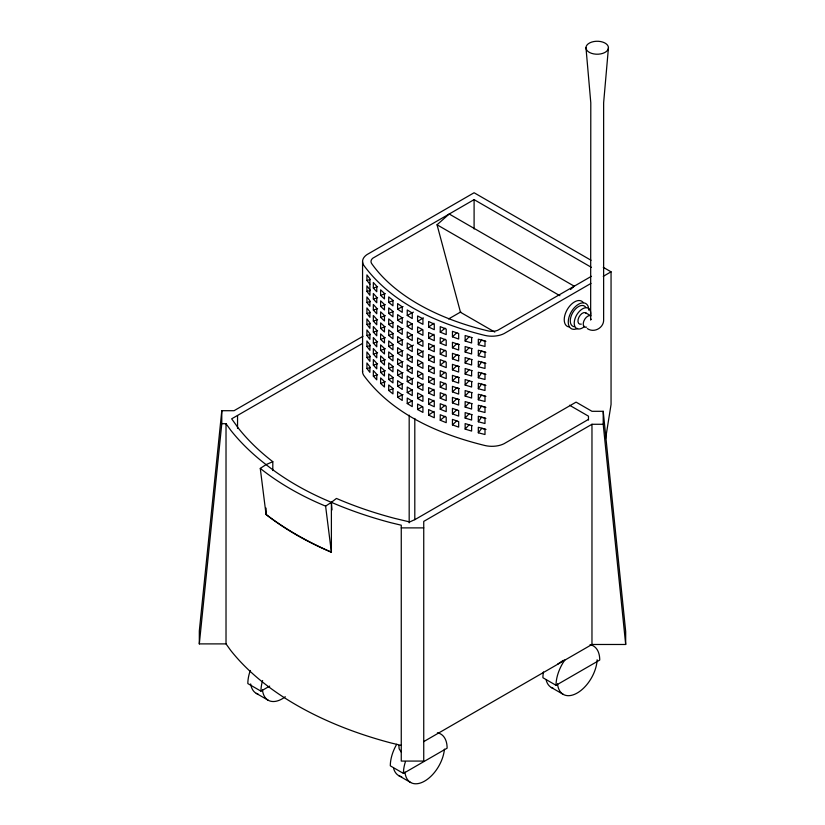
<?xml version="1.0" encoding="UTF-8"?>
<svg xmlns="http://www.w3.org/2000/svg" width="825" height="825" viewBox="0 0 825 825"><rect width="100%" height="100%" fill="white"/><g stroke="black" fill="none" stroke-linecap="round" stroke-linejoin="round"><path stroke-width="1.24" d="M608.448 47.737A11.241 6.487 0 0 1 591.587 53.357A11.241 6.487 0 0 1 591.587 42.116A11.241 6.487 0 0 1 608.448 47.737L603.632 102.795L603.632 319.141C604.354 327.597 594.258 333.424 587.297 328.577M398.887 745.553L399.125 748.78L401.301 752.163M362.969 336.28L234.053 410.706L221.791 410.706L199.32 630.919L199.32 643.892L226.019 643.892L230.66 650.358A324.38 187.285 0 0 0 391.091 742.985L401.259 745.408M199.32 643.892L221.791 423.689L221.791 410.706M605.622 438.518L611.057 404.456L611.057 271.827L603.261 267.321M590.618 319.512L590.906 318.893L590.659 320.048L590.793 102.795L585.977 47.737M478.314 344.716L478.314 339.209L484.997 340.931L484.997 346.438L478.314 344.716L481.449 340.189L485.904 341.344M478.314 355.719L478.314 350.223L484.997 351.945L484.997 357.452L478.314 355.719L481.449 351.202L485.904 352.358M478.314 366.733L478.314 361.226L484.997 362.959L484.997 368.455L478.314 366.733L481.449 362.216L485.904 363.361M478.314 377.747L478.314 372.24L484.997 373.962L484.997 379.469L478.314 377.747L481.449 373.22L485.904 374.375M478.314 388.75L478.314 383.254L484.997 384.976L484.997 390.483L478.314 388.75L481.449 384.233L485.904 385.388M478.314 399.764L478.314 394.257L484.997 395.99L484.997 401.486L478.314 399.764L481.449 395.247L485.904 396.392M478.314 410.778L478.314 405.271L484.997 406.993L484.997 412.5L478.314 410.778L481.449 406.251L485.904 407.406M478.314 421.781L478.314 416.285L484.997 418.007L484.997 423.514L478.314 421.781L481.449 417.264L485.904 418.419M478.314 432.795L478.314 427.288L484.997 429.021L484.997 434.517L478.314 432.795L481.748 428.35L486.007 429.454M471.622 337.487L471.622 342.983L465.145 341.014L469.085 336.713M471.622 348.49L471.622 353.997L465.145 352.017L469.085 347.717M471.622 359.504L471.622 365.011L465.145 363.031L469.085 358.731M471.622 370.518L471.622 376.014L465.145 374.045L469.085 369.744M471.622 381.521L471.622 387.028L465.145 385.048L469.085 380.748M471.622 392.535L471.622 398.042L465.145 396.062L469.085 391.762M471.622 403.549L471.622 409.056L465.145 407.076L469.085 402.775M471.622 414.552L471.622 420.059L465.145 418.079L469.085 413.779M471.622 425.566L471.622 431.073L465.145 429.093L469.085 424.793M452.44 336.817L452.44 331.31L458.669 333.527L458.669 339.034L452.44 336.817L456.864 332.671M452.44 347.82L452.44 342.313L458.669 344.541L458.669 350.048L452.44 347.82L456.864 343.685L459.267 344.541M452.44 358.834L452.44 353.327L458.669 355.544L458.669 361.051L452.44 358.834L456.864 354.688L459.267 355.544M452.44 369.847L452.44 364.341L458.669 366.558L458.669 372.065L452.44 369.847L456.864 365.702L459.267 366.558M452.44 380.851L452.44 375.344L458.669 377.572L458.669 383.078L452.44 380.851L456.864 376.716L459.267 377.572M452.44 391.865L452.44 386.358L458.669 388.575L458.669 394.082L452.44 391.865L456.864 387.719L459.267 388.575M452.44 402.878L452.44 397.372L458.669 399.589L458.669 405.096L452.44 402.878L456.864 398.733L459.267 399.589M452.44 413.882L452.44 408.375L458.669 410.603L458.669 416.109L452.44 413.882L456.864 409.747M452.44 424.896L452.44 419.389L458.669 421.616L458.669 427.113L452.44 424.896L456.864 420.75M494.794 332.083L460.494 312.283L437.044 224.782L449.202 214.005L574.241 286.203L570.498 289.513M563.413 660.289L557.69 664.115M440.241 332.135L440.241 326.628L446.212 329.082L446.212 334.589L440.241 332.135L445.139 328.175M440.241 343.148L440.241 337.642L446.212 340.096L446.212 345.603L440.241 343.148L445.139 339.188M440.241 354.152L440.241 348.655L446.212 351.11L446.212 356.617L440.241 354.152L445.139 350.192M440.241 365.166L440.241 359.659L446.212 362.113L446.212 367.62L440.241 365.166L445.139 361.206M440.241 376.179L440.241 370.673L446.212 373.127L446.212 378.634L440.241 376.179L445.139 372.219M440.241 387.183L440.241 381.686L446.212 384.141L446.212 389.647L440.241 387.183L445.139 383.223M440.241 398.197L440.241 392.69L446.212 395.144L446.212 400.651L440.241 398.197L445.139 394.237M440.241 409.21L440.241 403.703L446.212 406.158L446.212 411.665L440.241 409.21L445.139 405.25M440.241 420.224L440.241 414.717L446.212 417.172L446.212 422.678L440.241 420.224L445.139 416.254M428.608 326.999L428.608 321.492L434.28 324.173L434.28 329.68L428.608 326.999L433.94 323.245M428.608 338.013L428.608 332.506L434.28 335.187L434.28 340.694L428.608 338.013L433.94 334.249M428.608 349.027L428.608 343.52L434.28 346.201L434.28 351.698L428.608 349.027L434.053 345.314M428.608 360.03L428.608 354.533L434.28 357.204L434.28 362.711L428.608 360.03L433.94 356.276M428.608 371.044L428.608 365.537L434.28 368.218L434.28 373.725L428.608 371.044L433.94 367.28M428.608 382.058L428.608 376.551L434.28 379.232L434.28 384.728L428.608 382.058L434.053 378.345M428.608 393.061L428.608 387.564L434.28 390.235L434.28 395.742L428.608 393.061L433.94 389.307M428.608 404.075L428.608 398.568L434.28 401.249L434.28 406.756L428.608 404.075L433.94 400.311M428.608 415.088L428.608 409.582L434.28 412.263L434.28 417.759L428.608 415.088L434.053 411.376M588.472 419.409L415.305 519.389L409.695 521.957L394.587 518.347A315.954 182.407 0 0 1 336.445 498.434L331.392 502.332L331.392 552.203C308.137 542.427 285.935 530.062 266.062 514.48L260.277 468.404L266.062 464.609L272.807 461.691A315.954 182.407 0 0 1 238.332 428.123L231.66 418.822L362.371 343.509M260.277 468.404A324.38 210.684 -7.2 0 0 325.607 506.127L331.392 502.332A324.38 187.285 0 0 0 391.091 522.772L401.259 525.205L401.259 761.073L423.741 761.073L423.741 521.4L591.968 424.277L603.209 424.277L625.68 644.48L591.968 644.48L423.741 741.613M417.594 321.43L417.594 315.934L422.936 318.821L422.936 324.328L417.594 321.43L423.349 317.883M417.594 332.444L417.594 326.937L422.936 329.825L422.936 335.332L417.594 332.444L422.39 329.484M417.594 343.458L417.594 337.951L422.936 340.838L422.936 346.345L417.594 343.458L422.39 340.498M417.594 354.461L417.594 348.965L422.936 351.852L422.936 357.359L417.594 354.461L423.349 350.914M417.594 365.475L417.594 359.968L422.936 362.856L422.936 368.363L417.594 365.475L422.39 362.515M417.594 376.489L417.594 370.982L422.936 373.869L422.936 379.376L417.594 376.489L422.39 373.529M417.594 387.492L417.594 381.996L422.936 384.883L422.936 390.39L417.594 387.492L423.349 383.945M417.594 398.506L417.594 392.999L422.936 395.897L422.936 401.393L417.594 398.506L422.39 395.546M417.594 409.52L417.594 404.013L422.936 406.9L422.936 412.407L417.594 409.52L422.39 406.56M591.391 267.352L474.097 199.629L372.838 258.173A10.013 5.785 0 0 0 371.436 263.196L371.766 263.722A212.159 122.492 0 0 0 418.213 304.095C439.983 316.542 463.784 325.091 488.132 330.907L489.039 331.093A10.013 5.785 0 0 0 497.743 330.289L591.391 276.303M448.625 318.935L460.814 311.902M590.968 283.418L503.931 333.671A18.459 10.653 0 0 1 484.997 335.424C439.467 324.266 392.587 304.301 363.928 265.537A18.459 10.653 0 0 1 366.981 254.595L474.097 192.751L591.02 260.246M603.25 276.334L611.057 271.827M250.305 670.498A30.907 17.841 -60 0 0 247.83 683.574L260.947 691.144L269.682 686.101M396.701 744.294A30.907 17.841 -60 0 0 390.308 765.837L403.415 773.407L447.119 748.172A30.907 17.841 -60 0 0 437.405 732.796M543.438 671.952A30.907 17.841 -60 0 0 542.922 677.727L556.029 685.297L599.734 660.062A30.907 17.841 -60 0 0 590.019 644.686M407.241 315.459L412.242 318.543L412.242 313.036L407.241 309.952L407.241 315.459L413.397 312.128M407.241 326.463L412.242 329.557L412.242 324.05L407.241 320.966L407.241 326.463L412.366 323.699M407.241 337.477L412.242 340.57L412.242 335.063L407.241 331.97L407.241 337.477L412.366 334.713M407.241 348.49L412.242 351.574L412.242 346.067L407.241 342.983L407.241 348.49L413.397 345.159M407.241 359.504L412.242 362.588L412.242 357.081L407.241 353.997L407.241 359.504L412.366 356.73M407.241 370.507L412.242 373.601L412.242 368.094L407.241 365.001L407.241 370.507L412.366 367.744M407.241 381.521L412.242 384.605L412.242 379.098L407.241 376.014L407.241 381.521L413.397 378.19M407.241 392.535L412.242 395.618L412.242 390.112L407.241 387.028L407.241 392.535L412.366 389.761M407.241 403.538L412.242 406.632L412.242 401.125L407.241 398.032L407.241 403.538L412.366 400.775M397.598 309.097L402.239 312.366L402.239 306.869L397.598 303.59L397.598 309.097L403.033 306.529M397.598 320.11L402.239 323.379L402.239 317.873L397.598 314.603L397.598 320.11L403.033 317.543M397.598 331.114L402.239 334.393L402.239 328.886L397.598 325.617L397.598 331.114L403.033 328.546M397.598 342.127L402.239 345.397L402.239 339.9L397.598 336.621L397.598 342.127L403.033 339.56M397.598 353.141L402.239 356.41L402.239 350.903L397.598 347.634L397.598 353.141L403.033 350.573M397.598 364.145L402.239 367.424L402.239 361.917L397.598 358.648L397.598 364.145L403.033 361.577M397.598 375.158L402.239 378.427L402.239 372.931L397.598 369.652L397.598 375.158L403.033 372.591M397.598 386.172L402.239 389.441L402.239 383.934L397.598 380.665L397.598 386.172L403.033 383.604M397.598 397.176L402.239 400.455L402.239 394.948L397.598 391.679L397.598 397.176L403.033 394.608M388.709 302.383L392.958 305.827L392.958 300.321L388.709 296.876L388.709 302.383L393.278 300.496M388.709 313.387L392.958 316.831L392.958 311.324L388.709 307.89L388.709 313.387L393.278 311.51M388.709 324.4L392.958 327.845L392.958 322.338L388.709 318.893L388.709 324.4L393.278 322.513M388.709 335.414L392.958 338.858L392.958 333.352L388.709 329.907L388.709 335.414L393.278 333.527M388.709 346.418L392.958 349.862L392.958 344.365L388.709 340.921L388.709 346.418L393.278 344.541M388.709 357.431L392.958 360.876L392.958 355.369L388.709 351.924L388.709 357.431L393.278 355.554M388.709 368.445L392.958 371.889L392.958 366.382L388.709 362.938L388.709 368.445L393.278 366.558M388.709 379.459L392.958 382.893L392.958 377.396L388.709 373.952L388.709 379.459L393.278 377.572M388.709 390.462L392.958 393.907L392.958 388.4L388.709 384.955L388.709 390.462L393.278 388.585M380.603 295.34L384.45 298.939L384.45 293.432L380.603 289.833L380.603 295.34L385.388 293.638M380.603 306.353L384.45 309.952L384.45 304.446L380.603 300.847L380.603 306.353L385.388 304.642M380.603 317.357L384.45 320.956L384.45 315.449L380.603 311.85L380.603 317.357L385.388 315.655M380.603 328.371L384.45 331.97L384.45 326.463L380.603 322.864L380.603 328.371L385.388 326.669M380.603 339.384L384.45 342.983L384.45 337.477L380.603 333.877L380.603 339.384L385.388 337.673M380.603 350.388L384.45 353.987L384.45 348.48L380.603 344.881L380.603 350.388L385.388 348.686M380.603 361.402L384.45 365.001L384.45 359.494L380.603 355.895L380.603 361.402L385.388 359.7M380.603 372.415L384.45 376.014L384.45 370.507L380.603 366.908L380.603 372.415L385.388 370.703M380.603 383.419L384.45 387.018L384.45 381.511L380.603 377.912L380.603 383.419L385.388 381.717M373.333 287.997L376.757 291.741L376.757 286.234L373.333 282.501L373.333 287.997L377.592 286.698M373.333 299.011L376.757 302.754L376.757 297.248L373.333 293.504L373.333 299.011L377.592 297.712M373.333 310.025L376.757 313.758L376.757 308.251L373.333 304.518L373.333 310.025L377.592 308.725M373.333 321.038L376.757 324.772L376.757 319.265L373.333 315.532L373.333 321.038L377.592 319.729M373.333 332.042L376.757 335.785L376.757 330.278L373.333 326.535L373.333 332.042L377.592 330.743M373.333 343.056L376.757 346.789L376.757 341.292L373.333 337.549L373.333 343.056L377.592 341.756M373.333 354.069L376.757 357.802L376.757 352.296L373.333 348.562L373.333 354.069L377.592 352.76M373.333 365.073L376.757 368.816L376.757 363.309L373.333 359.566L373.333 365.073L377.592 363.773M373.333 376.087L376.757 379.82L376.757 374.323L373.333 370.58L373.333 376.087L377.592 374.787M369.909 289.771L366.919 285.904L366.919 291.411L369.909 295.278L369.909 278.757L366.919 274.9L366.919 280.407L370.219 279.562M366.919 291.411L370.219 290.565M366.919 302.424L369.909 306.281L369.909 300.785L366.919 296.918L366.919 302.424L370.219 301.579M366.919 313.438L369.909 317.295L369.909 311.788L366.919 307.931L366.919 313.438L370.219 312.593M366.919 324.442L369.909 328.309L369.909 322.802L366.919 318.935L366.919 324.442L370.219 323.596M366.919 335.455L369.909 339.312L369.909 333.816L366.919 329.948L366.919 335.455L370.219 334.61M366.919 346.469L369.909 350.326L369.909 344.819L366.919 340.962L366.919 346.469L370.219 345.623M366.919 357.472L369.909 361.34L369.909 355.833L366.919 351.976L366.919 357.472L370.219 356.627M366.919 368.486L369.909 372.343L369.909 366.847L366.919 362.979L366.919 368.486L370.219 367.641M625.68 644.48L625.68 631.507L603.209 411.304L591.968 411.304L576.077 402.126L503.931 443.778A18.459 10.653 0 0 1 484.997 445.531C439.467 434.373 392.587 414.408 363.928 375.633A18.459 10.653 0 0 1 362.608 370.889M221.791 423.689L226.019 423.689L230.66 430.145A324.38 187.285 0 0 0 266.062 464.609A324.38 210.684 -7.2 0 0 331.392 502.332L332.011 509.933M401.259 527.887L423.741 527.887M472.199 337.662L465.145 335.507L465.145 341.014M472.199 348.676L465.145 346.521L465.145 352.017M472.199 359.679L465.145 357.524L465.145 363.031M472.199 370.693L465.145 368.538L465.145 374.045M472.199 381.707L465.145 379.552L465.145 385.048M472.199 392.71L465.145 390.555L465.145 396.062M472.199 403.724L465.145 401.569L465.145 407.076M472.199 414.738L465.145 412.582L465.145 418.079M472.199 425.741L465.145 423.586L465.145 429.093M266.062 508.087L266.062 514.48C286.141 529.763 308.313 542.087 331.392 552.203L325.607 506.127M437.044 224.782L559.876 295.701M585.698 312.83L590.978 315.872A6.425 3.702 -60 0 0 583.832 321.08A6.425 3.702 -60 0 0 586.596 327.174M569.549 405.24L588.472 416.161L588.472 420.007M551.317 687.493L563.238 694.372M256.235 693.34L268.156 700.219M398.702 775.603L410.623 782.482M366.919 280.407L369.909 284.264M603.209 411.304L603.209 424.277M591.968 424.277L591.968 644.48M474.097 199.629L474.097 228.968M414.8 418.43L414.8 519.698M409.179 415.181L409.179 522.844M362.567 261.752L362.567 371.858M272.807 461.691L272.807 470.57M237.548 415.573L237.548 428.392M226.019 423.689L226.019 643.892M597.125 659.783A28.091 16.222 -60 0 1 577.809 692.67A28.091 16.222 -60 0 1 557.525 683.842M553.276 688.339A28.091 16.222 -60 0 1 546.181 680.171M556.029 685.297A30.907 17.841 -60 0 1 564.908 659.866M285.306 696.754A28.091 16.222 -60 0 1 262.443 689.69M258.184 694.196A28.091 16.222 -60 0 1 250.656 683.935M260.947 691.144A30.907 17.841 -60 0 1 262.608 680.532M444.427 749.141A28.091 16.222 -60 0 1 424.669 781.089A28.091 16.222 -60 0 1 404.92 771.952M401.723 776.717A28.091 16.222 -60 0 1 393.566 768.281M403.415 773.407A30.907 17.841 -60 0 1 405.467 761.547M569.363 326.989A14.51 8.374 -60 0 1 567.239 309.581A14.51 8.374 -60 0 1 583.378 302.713M577.624 328.412A14.51 8.374 -60 0 1 568.281 321.317A14.51 8.374 -60 0 1 578.82 304.074A14.51 8.374 -60 0 1 588.782 310.169M584.626 326.36A11.674 6.744 -60 0 1 574.293 324.225A11.674 6.744 -60 0 1 582.739 308.715A11.674 6.744 -60 0 1 590.628 315.346M574.396 326.731A11.674 6.744 -60 0 1 572.684 312.727A11.674 6.744 -60 0 1 585.667 307.199M581.316 324.132A6.425 3.702 -60 0 1 578.892 317.274A6.425 3.702 -60 0 1 586.42 313.5"/></g></svg>
